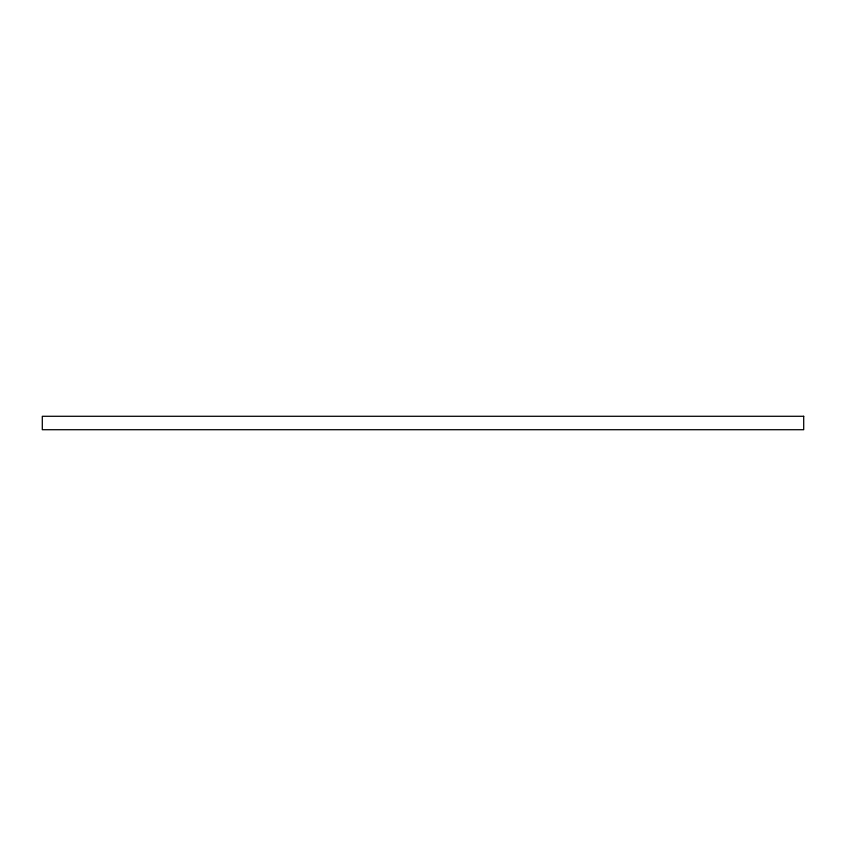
<?xml version="1.0" encoding="UTF-8"?>
<svg xmlns="http://www.w3.org/2000/svg" width="846" height="846" viewBox="0 0 846 846"><rect width="100%" height="100%" fill="white"/><g stroke="black" fill="none" stroke-linecap="round" stroke-linejoin="round"><path stroke-width="1.27" d="M803.7 416.285L42.3 416.285L42.3 429.715L803.7 429.715L803.7 416.285"/></g></svg>
